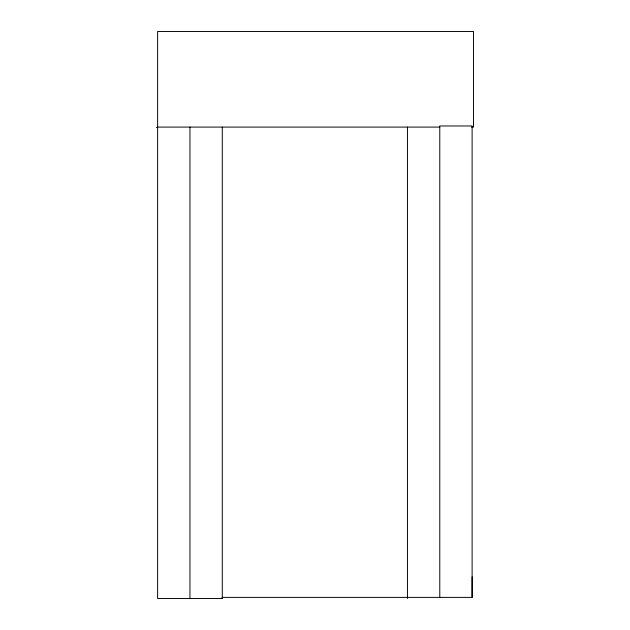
<?xml version="1.0" encoding="UTF-8"?>
<svg xmlns="http://www.w3.org/2000/svg" width="630" height="630" viewBox="0 0 630 630"><rect width="100%" height="100%" fill="white"/><g stroke="black" fill="none" stroke-linecap="round" stroke-linejoin="round"><path stroke-width="0.94" d="M222.288 127.087L222.288 598.5L222.295 597.39L472.114 597.39L472.161 576.891M156.476 127.48L157.618 127.473M157.618 127.087L439.779 127.087M471.555 127.087L473.524 127.087L473.524 31.5L157.618 31.5L157.618 598.5L222.335 598.5L222.335 597.39M472.114 597.39L472.114 125.976L439.779 125.976L439.779 597.39M407.445 127.087L407.445 598.5M189.953 127.087L189.953 598.5"/></g></svg>
